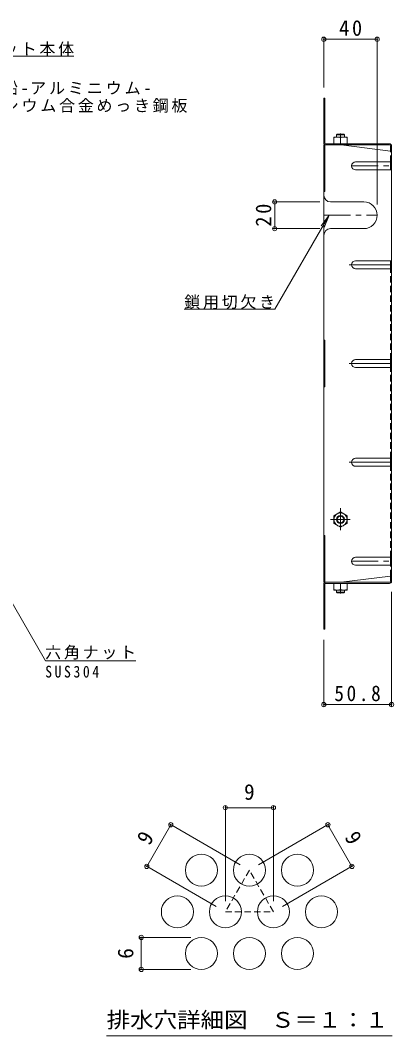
# Model space of a CAD drawing. Units: millimetres at full size, sheet at 1:4, with parts at other scales. Extents: x -913 to 825, y -789 to 748.
# Drawn here: x 545 to 825, y -12 to 748 of the extents above; entities that cross this region are included whole.
import ezdxf
from ezdxf.enums import TextEntityAlignment as Align

# ---------------------------------------------------------------- set-up
doc = ezdxf.new("R2010")
doc.units = ezdxf.units.MM
doc.header["$LTSCALE"] = 4
doc.header["$PDMODE"] = 32
doc.header["$PDSIZE"] = 3.2
for name, pattern in [('CHAIN1', [8, 5, -1, 1, -1]), ('CHAIN2', [12, 9, -1, 1, -1]), ('DASHED1', [1.8, 1.2, -0.6])]:
    doc.linetypes.add(name, pattern=pattern)
for name, color, linetype, lineweight in [('A-0', 2, 'Continuous', 9), ('A-1', 3, 'Continuous', 9), ('A-4', 7, 'Continuous', 9), ('A-5', 7, 'Continuous', 9), ('A-7', 2, 'Continuous', 9), ('A-9', 2, 'Continuous', 9), ('A-D', 2, 'CHAIN1', 9), ('F-4_F-4ﾚｲﾔ', 7, 'Continuous', 9), ('F-6_F-6ﾚｲﾔ', 2, 'Continuous', 9), ('F-7_F-7ﾚｲﾔ', 2, 'Continuous', 9)]:
    doc.layers.add(name, color=color, linetype=linetype, lineweight=lineweight)
doc.styles.add('ＭＳ ゴシック', font='')
doc.styles.get('ＭＳ ゴシック').set_extended_font_data('MS Gothic')

msp = doc.modelspace()

# ---------------------------------------------------------------- linework, layer by layer
at = {"layer": 'A-0', "linetype": 'CHAIN1'}
for p, q in [((793.336, 639.112), (823.336, 639.112)), ((772.536, 602.089), (812.536, 602.089)), ((793.336, 342.931), (823.336, 342.931))]:
    msp.add_line(p, q, dxfattribs=at)
at = {"layer": 'A-0'}
for p, q in [((796.336, 642.112), (822.536, 642.112)), ((822.536, 642.112), (823.336, 642.112)), ((796.336, 636.112), (822.536, 636.112)), ((822.536, 636.112), (823.336, 636.112)), ((777.536, 612.089), (802.536, 612.089)), ((777.536, 592.089), (802.536, 592.089)), ((796.336, 568.065), (822.536, 568.065)), ((822.536, 568.065), (823.336, 568.065)), ((796.336, 562.065), (822.536, 562.065)), ((822.536, 562.065), (823.336, 562.065)), ((796.336, 494.065), (822.536, 494.065)), ((796.336, 488.065), (822.536, 488.065)), ((822.536, 494.065), (823.336, 494.065)), ((822.536, 488.065), (823.336, 488.065)), ((796.336, 420.065), (822.536, 420.065)), ((822.536, 420.065), (823.336, 420.065)), ((796.336, 414.065), (822.536, 414.065)), ((822.536, 414.065), (823.336, 414.065)), ((796.336, 345.931), (822.536, 345.931)), ((822.536, 345.931), (823.336, 345.931)), ((796.336, 339.931), (822.536, 339.931)), ((822.536, 339.931), (823.336, 339.931))]:
    msp.add_line(p, q, dxfattribs=at)
for centre, radius, start, end in [((796.336, 639.112), 3, 90, 270), ((777.536, 617.089), 5, 180, 270), ((802.536, 602.089), 10, 270, 90), ((777.536, 587.089), 5, 90, 180), ((796.336, 565.065), 3, 90, 270), ((796.336, 491.065), 3, 90, 270), ((796.336, 417.065), 3, 90, 270), ((796.336, 342.931), 3, 90, 270)]:
    msp.add_arc(centre, radius, start, end, dxfattribs=at)
at = {"layer": 'A-1'}
for p, q in [((782.036, 662.32), (782.536, 662.82)), ((788.036, 662.32), (782.036, 662.32)), ((782.036, 660.62), (782.036, 662.32)), ((787.536, 662.82), (782.536, 662.82)), ((788.036, 662.32), (787.536, 662.82)), ((788.036, 660.62), (788.036, 662.32)), ((782.036, 321.42), (782.036, 319.72)), ((788.036, 319.72), (782.036, 319.72)), ((782.036, 319.72), (782.536, 319.22)), ((788.036, 319.72), (787.536, 319.22)), ((788.036, 321.42), (788.036, 319.72)), ((787.536, 319.22), (782.536, 319.22))]:
    msp.add_line(p, q, dxfattribs=at)
at = {"layer": 'A-4'}
for p, q in [((772.536, 735.149), (772.536, 697.824)), ((772.536, 733.949), (812.536, 733.949)), ((812.536, 735.149), (812.536, 610.089)), ((734.501, 612.089), (769.536, 612.089)), ((735.701, 612.089), (735.701, 592.089)), ((734.501, 592.089), (769.536, 592.089)), ((823.336, 234.418), (823.336, 320.017)), ((772.536, 234.418), (772.536, 284.217)), ((772.536, 235.618), (823.336, 235.618))]:
    msp.add_line(p, q, dxfattribs=at)
for p in [(772.536, 733.949), (812.536, 733.949), (735.701, 612.089), (735.701, 592.089), (772.536, 235.618), (823.336, 235.618)]:
    msp.add_point(p, dxfattribs=at)
at = {"layer": 'A-5'}
for p, q in [((585.169, 721.296), (489.169, 721.296)), ((776.536, 602.089), (770.449, 594.156)), ((735.906, 531.716), (667.906, 531.716)), ((506.065, 368.467), (563.882, 268.323)), ((631.666, 268.323), (563.882, 268.323))]:
    msp.add_line(p, q, dxfattribs=at)
msp.add_lwpolyline([(735.906, 531.716), (776.536, 602.089), (772.709, 592.85)], dxfattribs=at)
at = {"layer": 'A-7'}
for p, q in [((773.336, 656.29), (773.336, 689.824)), ((772.536, 664.824), (773.336, 664.824)), ((772.536, 654.824), (773.336, 654.824)), ((772.536, 654.824), (772.536, 491.021)), ((773.336, 654.824), (774.136, 654.824)), ((773.336, 654.824), (773.336, 619.819)), ((774.003, 655.624), (821.736, 655.624)), ((774.136, 654.824), (821.87, 654.824)), ((785.536, 654.82), (822.536, 650.208)), ((822.536, 654.157), (822.536, 650.208)), ((823.336, 654.024), (823.336, 565.067)), ((822.536, 636.112), (822.536, 642.112)), ((772.536, 619.819), (773.336, 619.819)), ((822.536, 562.065), (822.536, 568.065)), ((823.336, 328.017), (823.336, 565.067)), ((772.536, 508.524), (773.336, 508.524)), ((772.536, 491.021), (772.536, 327.217)), ((822.536, 488.065), (822.536, 494.065)), ((822.536, 414.065), (822.536, 420.065)), ((772.536, 362.221), (773.336, 362.221)), ((773.336, 327.217), (773.336, 362.221)), ((822.536, 339.931), (822.536, 345.931)), ((772.536, 327.217), (773.336, 327.217)), ((773.336, 327.217), (774.136, 327.217)), ((774.136, 327.217), (821.87, 327.217)), ((785.536, 327.22), (822.536, 331.832)), ((822.536, 327.883), (822.536, 331.832)), ((773.336, 325.75), (773.336, 292.217)), ((774.003, 326.417), (821.736, 326.417)), ((772.536, 317.217), (773.336, 317.217))]:
    msp.add_line(p, q, dxfattribs=at)
at = {"layer": 'A-7', "linetype": 'DASHED1'}
for p, q in [((822.536, 642.112), (822.536, 650.208)), ((822.536, 494.065), (822.536, 562.065)), ((822.536, 420.065), (822.536, 488.065)), ((822.536, 345.931), (822.536, 414.065)), ((822.536, 331.832), (822.536, 339.931))]:
    msp.add_line(p, q, dxfattribs=at)
at = {"layer": 'A-7', "linetype": 'CHAIN2'}
for p, q in [((791.648, 565.067), (823.336, 565.067)), ((791.648, 491.067), (823.336, 491.067)), ((791.648, 417.067), (823.336, 417.067))]:
    msp.add_line(p, q, dxfattribs=at)
at = {"layer": 'A-7'}
for points in [[(772.536, 656.424), (772.536, 689.824), (773.336, 689.824)], [(772.536, 473.523), (773.336, 473.523), (773.336, 508.524)], [(772.536, 325.617), (772.536, 292.217), (773.336, 292.217)]]:
    msp.add_lwpolyline(points, dxfattribs=at)
for centre, radius, start, end in [((774.136, 656.424), 1.6, 180, 270), ((774.003, 656.29), 0.667, 180, 270), ((821.736, 654.024), 1.6, 0, 90), ((821.87, 654.157), 0.667, 0, 90), ((822.536, 651.008), 0.8, 270, 0), ((774.136, 325.617), 1.6, 90, 180), ((821.736, 328.017), 1.6, 270, 0), ((821.87, 327.883), 0.667, 270, 0), ((822.536, 331.032), 0.8, 0, 90), ((774.003, 325.75), 0.667, 90, 180)]:
    msp.add_arc(centre, radius, start, end, dxfattribs=at)
at = {"layer": 'A-9'}
for p, q in [((780.036, 655.62), (780.036, 660.62)), ((790.036, 660.62), (780.036, 660.62)), ((790.036, 655.62), (780.036, 655.62)), ((785.036, 655.62), (785.036, 660.187)), ((790.036, 655.62), (790.036, 660.62)), ((785.036, 379.967), (780.036, 377.08)), ((780.036, 377.08), (780.036, 371.353)), ((785.036, 368.467), (780.036, 371.353)), ((785.036, 368.467), (790.036, 371.353)), ((790.036, 326.42), (780.036, 326.42)), ((780.036, 326.42), (780.036, 321.42)), ((790.036, 321.42), (780.036, 321.42)), ((785.036, 326.42), (785.036, 321.853)), ((790.036, 326.42), (790.036, 321.42))]:
    msp.add_line(p, q, dxfattribs=at)
msp.add_lwpolyline([(785.036, 379.967), (790.036, 377.08), (790.036, 371.353)], dxfattribs=at)
for radius in [5, 3, 2.458]:
    msp.add_circle((785.036, 374.217), radius, dxfattribs=at)
for centre, start, end in [((782.536, 653.187), 70.34633, 109.65366), ((787.536, 653.187), 70.34633, 109.65366), ((782.536, 328.853), 250.34634, 289.65367), ((787.536, 328.853), 250.34634, 289.65367)]:
    msp.add_arc(centre, 7.433, start, end, dxfattribs=at)
at = {"layer": 'A-D'}
for p, q in [((785.036, 663.307), (785.036, 660.245)), ((785.036, 382.745), (785.036, 366.237)), ((777.566, 374.217), (792.326, 374.217)), ((785.036, 318.734), (785.036, 321.795))]:
    msp.add_line(p, q, dxfattribs=at)
at = {"layer": 'F-4_F-4ﾚｲﾔ'}
for p, q in [((698.736, 159.598), (698.736, 88.398)), ((698.736, 158.398), (734.736, 158.398)), ((734.736, 159.598), (734.736, 88.398)), ((639.846, 114.398), (657.846, 145.575)), ((656.807, 146.175), (709.808, 115.575)), ((776.665, 146.175), (723.664, 115.575)), ((793.626, 114.398), (775.626, 145.575)), ((638.807, 114.998), (691.808, 84.398)), ((794.665, 114.998), (741.664, 84.398)), ((634.455, 61.221), (672.736, 61.221)), ((635.655, 37.221), (635.655, 61.221)), ((634.455, 37.221), (672.736, 37.221))]:
    msp.add_line(p, q, dxfattribs=at)
for p in [(698.736, 158.398), (734.736, 158.398), (657.846, 145.575), (775.626, 145.575), (639.846, 114.398), (793.626, 114.398), (635.655, 61.221), (635.655, 37.221)]:
    msp.add_point(p, dxfattribs=at)
at = {"layer": 'F-6_F-6ﾚｲﾔ', "linetype": 'DASHED1'}
msp.add_lwpolyline([(716.736, 111.575), (698.736, 80.398), (734.736, 80.398)], close=True, dxfattribs=at)
at = {"layer": 'F-6_F-6ﾚｲﾔ'}
for centre in [(680.736, 111.575), (716.736, 111.575), (752.736, 111.575), (662.736, 80.398), (698.736, 80.398), (734.736, 80.398), (770.736, 80.398), (680.736, 49.221), (716.736, 49.221), (752.736, 49.221)]:
    msp.add_circle(centre, 12, dxfattribs=at)
at = {"layer": 'F-7_F-7ﾚｲﾔ', "color": 7}
msp.add_line((609.736, -12.392), (823.736, -12.392), dxfattribs=at)

# ---------------------------------------------------------------- texts
at = {"layer": 'A-4', "color": 2, "char_height": 11.73, "attachment_point": 7, "style": 'ＭＳ ゴシック'}
for s, insert in [('\\T1.27;\\W0.95;40', (784.036, 736.349)), ('\\T1.28;\\W0.9;50.8', (780.436, 238.018))]:
    msp.add_mtext(s, dxfattribs=dict(at, insert=insert))
at = {"layer": 'A-4', "color": 2, "insert": (733.301, 593.589), "char_height": 11.73, "attachment_point": 7, "rotation": 90, "style": 'ＭＳ ゴシック'}
msp.add_mtext('\\T1.27;\\W0.95;20', dxfattribs=at)
at = {"layer": 'A-5', "char_height": 8.798, "attachment_point": 7, "style": 'ＭＳ ゴシック'}
for s, insert in [('\\T1.17;バスケット本体', (489.169, 721.296)), ('\\T1.18;溶融亜鉛-アルミニウム-', (488.708, 692.016)), ('\\T1.17;マグネシウム合金めっき鋼板', (489.8, 678.914)), ('\\T1.17;鎖用切欠き', (667.906, 531.716)), ('\\T1.17;六角ナット', (563.666, 269.311)), ('\\T1.39;\\W0.85;SUS304', (563.666, 255.731))]:
    msp.add_mtext(s, dxfattribs=dict(at, insert=insert))
at = {"layer": 'F-4_F-4ﾚｲﾔ', "color": 2, "style": 'ＭＳ ゴシック'}
msp.add_text('9', height=11.73, dxfattribs=at).set_placement((712.736, 160.798), align=Align.BOTTOM_LEFT)
for s, rotation, p in [('9', 60, (644.768, 127.723)), ('9', 300, (784.704, 134.651)), ('6', 90, (633.255, 45.221))]:
    msp.add_text(s, height=11.73, rotation=rotation, dxfattribs=at).set_placement(p, align=Align.BOTTOM_LEFT)
at = {"layer": 'F-7_F-7ﾚｲﾔ', "style": 'ＭＳ ゴシック', "width": 1.1}
msp.add_text('排水穴詳細図\u3000Ｓ＝１：１', height=11.73, dxfattribs=at).set_placement((609.736, -9.934), align=Align.BOTTOM_LEFT)

doc.saveas('drawing.dxf')
